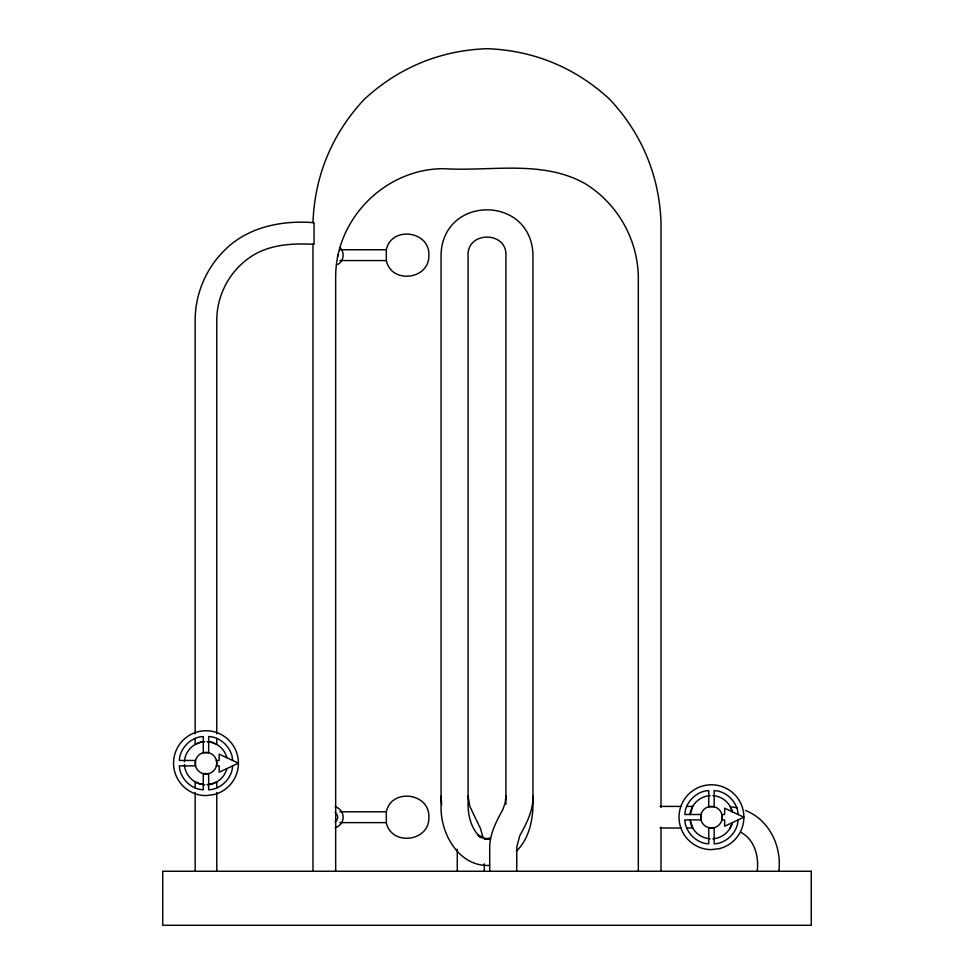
<?xml version="1.0" encoding="UTF-8"?>
<svg xmlns="http://www.w3.org/2000/svg" width="974" height="974" viewBox="0 0 974 974"><rect width="100%" height="100%" fill="white"/><g stroke="black" fill="none" stroke-linecap="round" stroke-linejoin="round"><path stroke-width="1.46" d="M505.92 795.977L505.153 803.026L502.901 809.406C496.204 821.581 489.289 834.681 489.703 849.011L489.703 871.255M532.936 796.221C533.35 810.551 526.435 823.651 519.739 835.826L516.817 846.796L516.719 871.255M232.64 765.868L232.068 770.166A27.016 27.016 0 0 1 212.965 789.269L208.667 789.829L208.667 773.624L203.262 773.624L203.262 789.829L198.976 789.269A27.016 27.016 0 0 1 179.873 770.166L179.301 765.868L195.518 765.868L195.518 760.463L179.301 760.463L179.873 756.177A27.016 27.016 0 0 1 198.976 737.062L203.262 736.502L203.262 752.719L208.667 752.719L208.667 736.502L212.965 737.062A27.016 27.016 0 0 1 232.068 756.177L232.64 760.463M312.983 222.717C314.602 175.965 332.037 133.888 363.947 99.665C398.159 67.754 440.236 50.331 487 48.7C533.764 50.331 575.841 67.754 610.053 99.665C641.963 133.888 659.398 175.965 661.017 222.717L661.017 807.47M690.189 814.508L692.733 806.399L686.792 806.399M738.122 819.913L737.549 824.211A27.016 27.016 0 0 1 718.447 843.314L714.149 843.874L714.149 827.669L708.743 827.669L708.743 843.874L704.458 843.314A27.016 27.016 0 0 1 685.355 824.211L684.783 819.913L701 819.913L701 814.508L684.783 814.508L685.355 810.222A27.016 27.016 0 0 1 704.458 791.107L708.743 790.547L708.743 806.752L714.149 806.752L714.149 790.547L718.447 791.107A27.016 27.016 0 0 1 737.549 810.222L738.122 814.508M386.349 249.551C391.585 225.773 429.936 230.814 428.84 255.151C429.936 279.477 391.585 284.53 386.349 260.74M386.349 811.622C391.585 787.832 429.936 792.885 428.84 817.21C429.936 841.536 391.585 846.589 386.349 822.811M729.818 828.484L732.326 822.811A21.623 21.623 0 0 1 712.858 838.784M516.427 851.154C528.115 839.771 532.34 822.884 532.936 807.032L532.936 254.263C530.72 195.031 443.28 195.031 441.064 254.263L441.064 807.032C440.54 834.097 459.217 866.921 489.472 865.423M490.506 837.981L484.528 839.101L489.472 839.101L483.494 837.981L477.917 834.718L480.949 837.774C471.891 829.787 468.324 817.515 468.08 805.778L468.08 256.04C466.424 230.801 507.576 230.801 505.92 256.04L505.92 804.256M204.613 741.725L200.376 742.285L195.165 744.44L195.165 738.377M207.316 784.606L211.565 784.046L216.776 781.891L216.776 787.942M339.841 249.746L386.325 249.746L386.325 260.557L339.841 260.557M660.068 806.399L680.85 806.399M339.841 811.805L386.325 811.805L386.325 822.616L339.841 822.616M660.068 828.022L680.85 828.022M686.792 828.022L692.733 828.022L690.189 819.913M207.316 741.725L211.565 742.285L216.776 744.44L216.776 738.365M204.613 784.606L200.376 784.046L195.165 781.891L195.165 787.942M731.851 806.837L737.403 807.945M745.487 810.49C769.387 819.84 781.952 846.516 778.835 871.255M740.995 832.38C754.789 839.844 759.038 856.657 757.224 871.255M730.317 806.74L732.448 812.474M483.323 838.492L480.474 828.533L469.785 806.277L468.08 795.977M441.685 804.646L441.064 796.221M661.017 827.206L661.017 871.255M638.323 871.255L638.323 276.762C637.678 238.715 616.919 202.738 584.278 183.161C541.215 159.553 490.433 171.643 443.767 168.685C385.546 168.599 335.604 218.553 335.677 276.762L335.677 871.255M484.297 863.841L484.297 871.255M457.281 849.255L457.281 871.255M312.983 243.987L312.983 871.255M216.776 733.799L216.776 320.361C216.739 297.058 227.904 274.193 246.398 259.997C265.378 244.681 290.69 243.001 314.054 244.34L314.054 222.717C281.717 220.002 246.885 227.027 223.643 251.195C205.745 269.238 195.299 294.233 195.165 319.655L195.165 733.824M216.776 792.495L216.776 871.255M195.165 792.495L195.165 871.255M335.153 806.776A10.811 10.811 0 0 1 335.153 827.656M339.987 247.506A10.811 10.811 0 0 1 337.759 264.514M337.759 255.151A5.406 5.406 0 0 1 337.564 256.552M335.056 812.535A5.406 5.406 0 0 1 335.056 821.886M710.046 838.784A21.623 21.623 0 0 1 690.018 820.035M690.018 814.386A21.623 21.623 0 0 1 710.046 795.636M712.858 795.636A21.623 21.623 0 0 1 732.326 811.622M226.845 768.766A21.623 21.623 0 0 1 207.377 784.74M204.564 784.74A21.623 21.623 0 0 1 184.403 764.578M184.403 761.753A21.623 21.623 0 0 1 204.564 741.591M207.377 741.591A21.623 21.623 0 0 1 226.845 757.577M216.776 763.166L216.423 765.868L219.162 765.868L219.162 772.187L238.399 763.166L219.162 754.144L219.162 760.463L216.423 760.463L216.776 763.166A10.811 10.811 0 0 1 200.559 772.528A10.811 10.811 0 0 1 200.559 753.803A10.811 10.811 0 0 1 216.776 763.166M722.258 817.21L721.904 819.913L724.644 819.913L724.644 826.232L743.88 817.21L724.644 808.189L724.644 814.508L721.904 814.508L722.258 817.21A10.811 10.811 0 0 1 706.04 826.573A10.811 10.811 0 0 1 706.04 807.848A10.811 10.811 0 0 1 722.258 817.21M214.365 794.492L205.964 795.588A32.422 32.422 0 0 1 176.586 749.469A32.422 32.422 0 0 1 230.814 742.322A32.422 32.422 0 0 1 214.365 794.492M719.847 848.537L711.446 849.632A32.422 32.422 0 0 1 682.068 803.501A32.422 32.422 0 0 1 736.295 796.367A32.422 32.422 0 0 1 719.847 848.537M811.269 871.255L162.731 871.255L162.731 925.3L811.269 925.3L811.269 871.255"/></g></svg>
